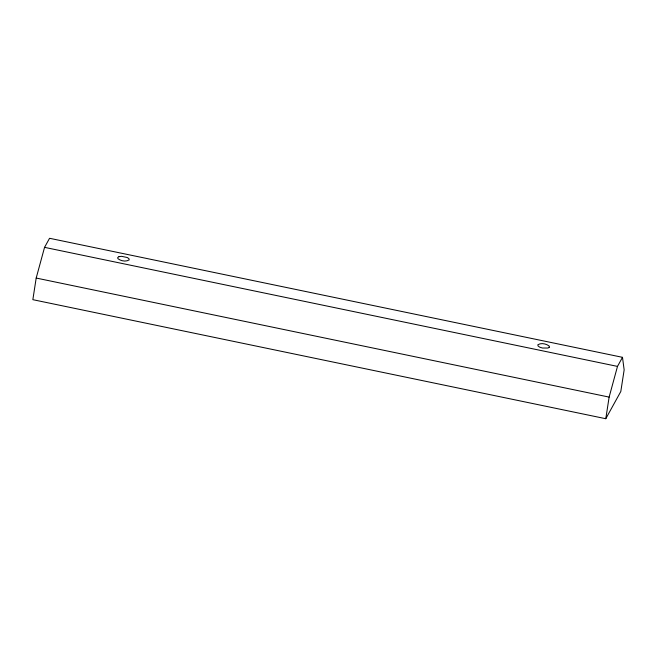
<?xml version="1.0" encoding="UTF-8"?>
<svg xmlns="http://www.w3.org/2000/svg" width="657" height="657" viewBox="0 0 657 657"><rect width="100%" height="100%" fill="white"/><g stroke="black" fill="none" stroke-linecap="round" stroke-linejoin="round"><path stroke-width="0.99" d="M36.192 278.051L32.85 299.674L605.787 418.714L620.808 391.498L624.15 369.875L622.491 357.326L49.554 238.286L44.553 247.352L36.192 278.051L609.129 397.099L617.49 366.401L622.491 357.326M605.787 418.714L609.129 397.099M44.553 247.352L617.49 366.401M549.309 347.167L548.012 348.038L542.452 348.029L539.709 347.159L538.067 345.968L537.837 344.785C541.187 342.593 546.066 343.734 549.137 346.001L549.309 347.167M119.04 256.632L117.71 257.495L117.915 258.677C120.954 260.993 125.84 262.061 129.191 259.876L128.953 258.694L127.269 257.511L121.545 256.32L119.04 256.632"/></g></svg>
